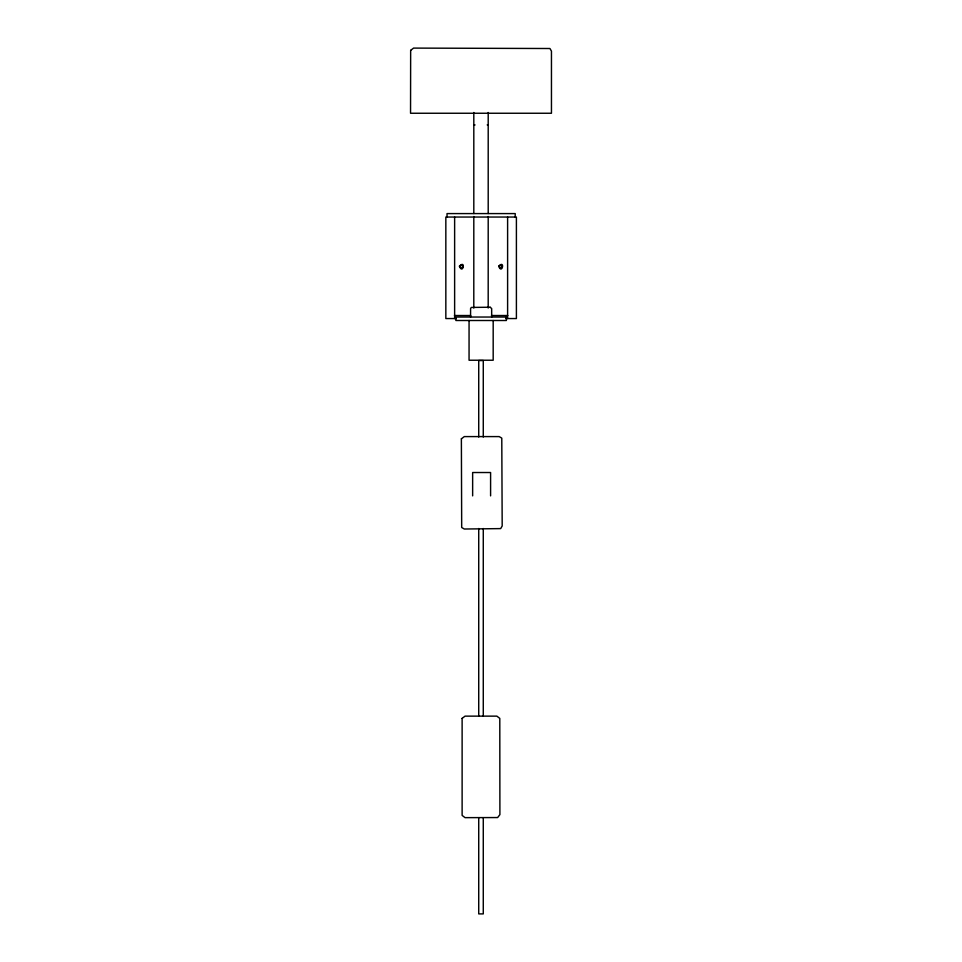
<?xml version="1.0" encoding="UTF-8"?>
<svg xmlns="http://www.w3.org/2000/svg" width="962" height="962" viewBox="0 0 962 962"><rect width="100%" height="100%" fill="white"/><g stroke="black" fill="none" stroke-linecap="round" stroke-linejoin="round"><path stroke-width="1.44" d="M473.797 308.044L473.809 216.522M473.809 213.528L473.809 112.494M478.727 817.928L478.727 913.9L483.273 913.9L483.273 817.928M478.727 715.956L478.727 528.511M478.727 437.037L478.727 360.558L483.273 360.558L483.273 437.037M488.191 308.044L488.203 216.522M488.203 213.528L488.203 112.494M487.95 125.072L487.229 124.892M474.771 124.892L473.809 125.012L474.771 125.012M454.473 315.524L470.755 315.524M491.486 315.524L507.78 315.524M456.373 318.554L445.839 318.554L445.839 217.039L516.402 217.039L516.402 318.554L505.868 318.554M490.151 307.227L491.666 308.537L491.678 317.075M490.079 307.227L471.332 307.431L470.586 308.537L470.562 317.075M515.211 217.039L515.211 213.588L447.029 213.588L447.029 217.039M507.611 217.039L507.611 318.554M493.181 320.526L493.181 360.233L469.059 360.233L469.059 320.526M490.596 495.875L490.596 472.522L472.643 472.522L472.643 495.875M483.273 528.511L483.273 715.956M454.629 217.039L454.629 318.554M459.427 266.185C462.77 275.156 466.125 259.343 459.427 266.185M498.701 266.185C502.032 275.156 505.399 259.343 498.701 266.185M410.654 50.349L410.546 113.251L551.454 113.251L551.454 51.13L549.939 48.509L413.576 48.1L410.654 50.349M461.375 438.84L461.688 527.501L464.309 529.016L500.673 528.607L502.188 525.986L501.779 438.107L499.158 436.592L464.309 436.592L461.375 438.84M462.121 718.386L462.121 815.403L465.055 817.652L497.643 817.556L499.903 814.622L499.795 718.386L496.861 716.137L465.055 716.137L462.121 718.386M460.786 265.404L460.089 266.618L460.786 267.833L462.181 267.833L462.89 266.618L462.181 265.404L460.786 265.404M500.06 265.404L499.362 266.618L500.06 267.833L501.455 267.833L502.152 266.618L501.455 265.404L500.06 265.404M506.373 317.039L455.868 317.039L455.868 320.502L506.373 320.502L506.373 317.039"/></g></svg>
